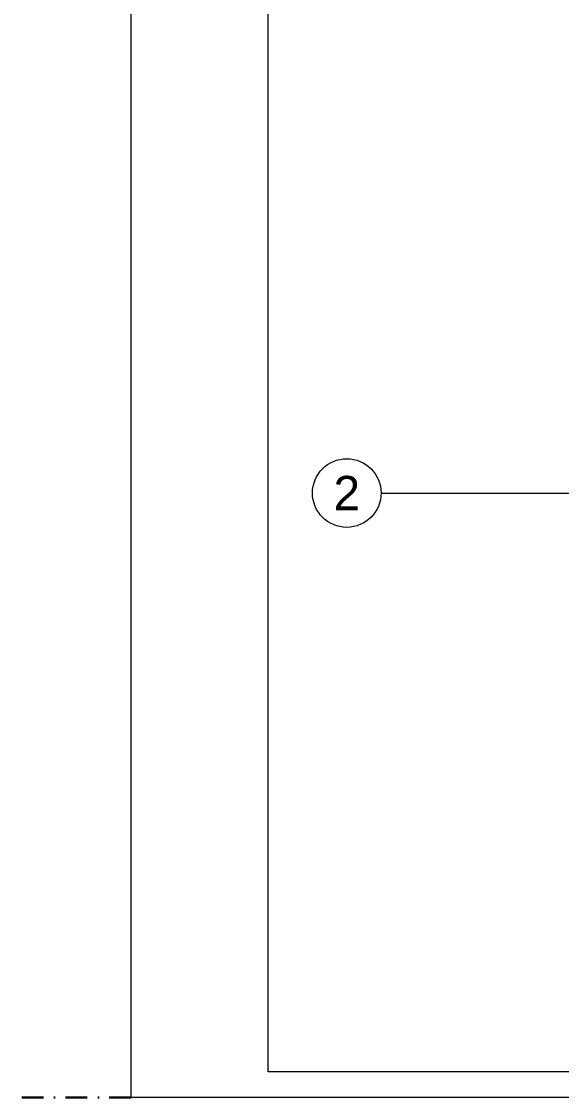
# Model space of a CAD drawing. Extents: x -3709 to 34962, y 0 to 8245.
# Drawn here: x -64 to 251, y 0 to 627 of the extents above; entities that cross this region are included whole.
import ezdxf
from ezdxf.enums import TextEntityAlignment as Align

# ---------------------------------------------------------------- set-up
doc = ezdxf.new("R2010")
doc.units = 0
doc.linetypes.add('DASHDOT', pattern=[25.4, 12.7, -6.35, 0, -6.35])
doc.layers.get('0').update_dxf_attribs({"color": 9, "lineweight": 9})
for name, color, linetype, lineweight in [('24', 9, 'Continuous', 9), ('40A', 9, 'Continuous', 9), ('E-KABLO', 7, 'Continuous', 30)]:
    doc.layers.add(name, color=color, linetype=linetype, lineweight=lineweight)
doc.styles.add('Arial', font='arial.ttf', dxfattribs={"height": 2.5})

# ---------------------------------------------------------------- blocks, each defined once
blk = doc.blocks.new('0_aks')
at = {"linetype": 'Continuous'}
blk.add_circle((0, 0), 2, dxfattribs=at)
at = {"style": 'Arial'}
blk.add_attdef('AKS', text='', height=2, dxfattribs=at).set_placement((0, 0), align=Align.MIDDLE_CENTER)
blk = doc.blocks.new('p-aks_vw')
at = {"layer": '24', "ltscale": 2}
blk.add_lwpolyline([(-255, 40), (0, 40)], dxfattribs=at)
at = {"layer": '24', "xscale": 10, "yscale": 10, "zscale": 10}
blk.add_blockref('0_aks', (-275, 40), dxfattribs=at).add_auto_attribs({'AKS': '2'})

msp = doc.modelspace()

# ---------------------------------------------------------------- linework, layer by layer
at = {"layer": '40A'}
for points in [[(6995, 0), (0, 0), (0, 4205), (6995, 4205)], [(6995, 0), (0, 0), (0, 4205), (6995, 4205)], [(80, 4190), (6455.06, 4190), (6455.06, 15), (80, 15)], [(80, 4190), (6455.06, 4190), (6455.06, 15), (80, 15)]]:
    msp.add_lwpolyline(points, close=True, dxfattribs=at)
at = {"layer": 'E-KABLO', "color": 6, "linetype": 'DASHDOT'}
msp.add_lwpolyline([(0, 0), (-3709.06, 0)], dxfattribs=at)

# ---------------------------------------------------------------- block references
at = {"layer": '24'}
msp.add_blockref('p-aks_vw', (400.84, 312.5), dxfattribs=at)

doc.saveas('drawing.dxf')
